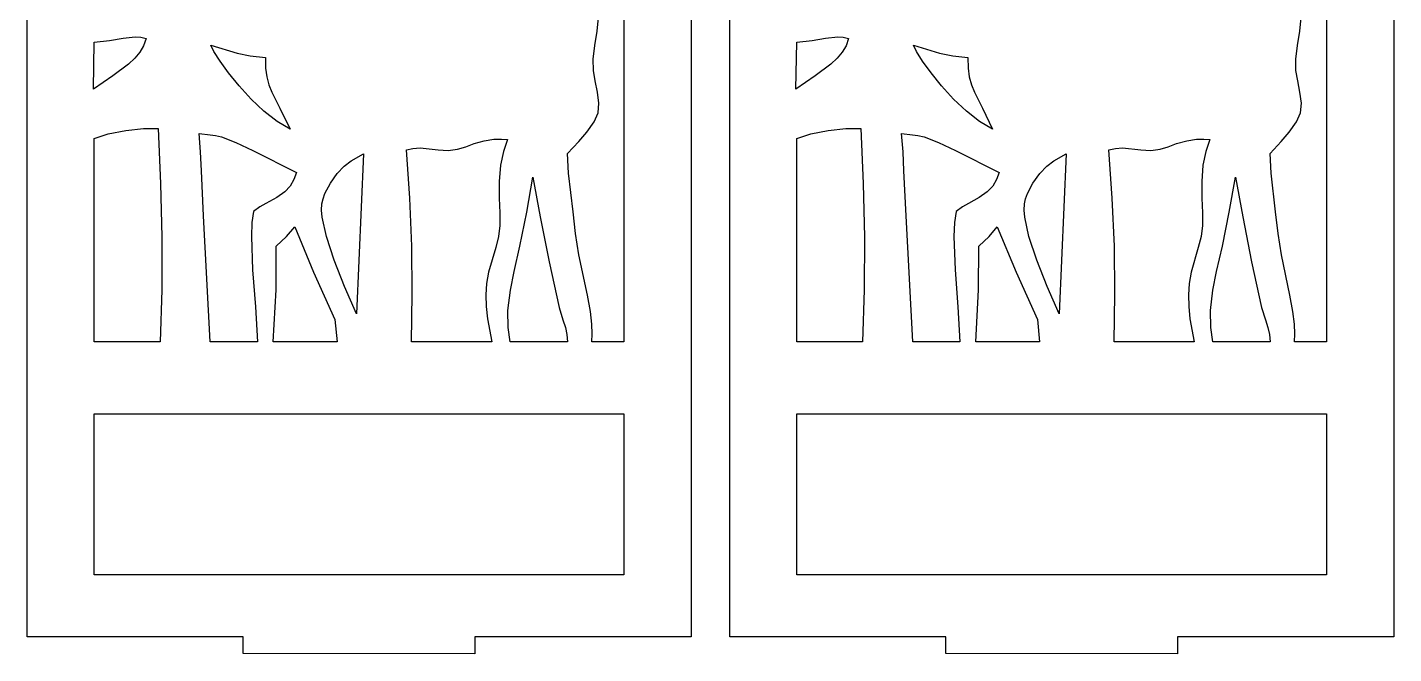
# Model space of a CAD drawing. Extents: x 0 to 573, y 11 to 320.
# Drawn here: x 0.1 to 260.7, y 11.4 to 130.9 of the extents above; entities that cross this region are included whole.
import ezdxf

# ---------------------------------------------------------------- set-up
doc = ezdxf.new("R2010")
doc.units = 0

msp = doc.modelspace()

# ---------------------------------------------------------------- linework, layer by layer
at = {"layer": 'Layer 1'}
for p, q in [((0.051985, 14.5823), (0.051985, 316.795)), ((126.704, 316.795), (126.704, 14.5617)), ((134.0878, 14.582302), (134.088, 316.795)), ((260.741, 316.795), (260.741, 14.5617)), ((113.869924, 162.01163), (113.87, 70.8687)), ((247.906324, 162.011629), (247.906, 70.8687)), ((108.7764, 130.127), (109.032467, 132.741464)), ((242.8128, 130.12699), (243.068867, 132.741455)), ((12.66977, 119.0558), (12.8122, 128.07609)), ((12.8122, 128.07609), (15.747744, 128.377174)), ((15.747744, 128.377174), (18.329313, 128.823638)), ((18.329313, 128.823638), (20.62638, 129.070442)), ((20.62638, 129.070442), (21.689936, 129.011144)), ((21.689936, 129.011144), (22.70842, 128.772541)), ((22.70842, 128.772541), (22.234704, 127.368905)), ((108.343972, 127.390069), (108.776594, 130.127)), ((108.776594, 130.127), (108.7764, 130.127)), ((146.705641, 119.0563), (146.84807, 128.07659)), ((146.84807, 128.07659), (149.783614, 128.377666)), ((149.783614, 128.377666), (152.365183, 128.824128)), ((152.365183, 128.824128), (154.66225, 129.07093)), ((154.66225, 129.07093), (155.725806, 129.011633)), ((155.725806, 129.011633), (156.74429, 128.773029)), ((156.74429, 128.773029), (156.270574, 127.369396)), ((242.379972, 127.390082), (242.812594, 130.12701)), ((242.812594, 130.12701), (242.8128, 130.12699)), ((21.50514, 126.117204), (20.536065, 124.968476)), ((22.234704, 127.368905), (21.50514, 126.117204)), ((35.0651, 127.507), (40.078806, 125.969112)), ((35.06514, 127.50696), (35.0651, 127.507)), ((35.653601, 126.260281), (35.06514, 127.50696)), ((36.816191, 124.41642), (35.653601, 126.260281)), ((40.078806, 125.969112), (42.564444, 125.461607)), ((42.564444, 125.461607), (45.4629, 125.09226)), ((108.018348, 124.81564), (108.343972, 127.390069)), ((155.54101, 126.117698), (154.571935, 124.968972)), ((156.270574, 127.369396), (155.54101, 126.117698)), ((169.101, 127.507), (174.114706, 125.969108)), ((169.10104, 127.50695), (169.101, 127.507)), ((169.689501, 126.260271), (169.10104, 127.50695)), ((170.852091, 124.416409), (169.689501, 126.260271)), ((174.114706, 125.969108), (176.600344, 125.461601)), ((176.600344, 125.461601), (179.4988, 125.09225)), ((242.054348, 124.81565), (242.379972, 127.390082)), ((19.343812, 123.873761), (16.355113, 121.650523)), ((20.536065, 124.968476), (19.343812, 123.873761)), ((38.451636, 122.165315), (36.816191, 124.41642)), ((45.4629, 125.09226), (45.507201, 123.100912)), ((45.507201, 123.100912), (45.742192, 121.412591)), ((108.061789, 122.656195), (108.018348, 124.81564)), ((108.390853, 120.63952), (108.061789, 122.656195)), ((153.379682, 123.874258), (150.390983, 121.651021)), ((154.571935, 124.968972), (153.379682, 123.874258)), ((172.487536, 122.165302), (170.852091, 124.416409)), ((179.4988, 125.09225), (179.543101, 123.100902)), ((179.543101, 123.100902), (179.778092, 121.412584)), ((242.097789, 122.656205), (242.054348, 124.81565)), ((242.426853, 120.63953), (242.097789, 122.656205)), ((16.355113, 121.650523), (12.66972, 119.055801)), ((40.45866, 119.696904), (38.451636, 122.165315)), ((45.742192, 121.412591), (46.150379, 119.916633)), ((108.81916, 118.484927), (108.390853, 120.63952)), ((150.390983, 121.651021), (146.70559, 119.056299)), ((174.49456, 119.69689), (172.487536, 122.165302)), ((179.778092, 121.412584), (180.186279, 119.916629)), ((242.85516, 118.48494), (242.426853, 120.63953)), ((12.66972, 119.055801), (12.66977, 119.0558)), ((42.735988, 117.201125), (40.45866, 119.696904)), ((46.150379, 119.916633), (46.71427, 118.502371)), ((46.71427, 118.502371), (48.239198, 115.47627)), ((109.088082, 116.39863), (108.81916, 118.484927)), ((146.70559, 119.056299), (146.705641, 119.0563)), ((176.771888, 117.20111), (174.49456, 119.69689)), ((180.186279, 119.916629), (180.75017, 118.502369)), ((180.75017, 118.502369), (182.275098, 115.476269)), ((243.124082, 116.39866), (242.85516, 118.48494)), ((45.182344, 114.867915), (42.735988, 117.201125)), ((47.696453, 112.887215), (45.182344, 114.867915)), ((48.239198, 115.47627), (50.17704, 111.44896)), ((108.940184, 114.594631), (109.088082, 116.39863)), ((179.218244, 114.867901), (176.771888, 117.20111)), ((181.732353, 112.887202), (179.218244, 114.867901)), ((182.275098, 115.476269), (184.21294, 111.44895)), ((242.976184, 114.594646), (243.124082, 116.39866)), ((50.17704, 111.44896), (47.696453, 112.887215)), ((106.795221, 110.89551), (108.187512, 112.83312)), ((108.187512, 112.83312), (108.940184, 114.594631)), ((184.21294, 111.44895), (181.732353, 112.887202)), ((240.831221, 110.895519), (242.223512, 112.83312)), ((242.223512, 112.83312), (242.976184, 114.594646)), ((12.8122, 109.673), (15.496128, 110.548239)), ((12.8122, 70.8687), (12.8122, 109.673)), ((15.496128, 110.548239), (18.8162, 111.188321)), ((18.8162, 111.188321), (22.190872, 111.546278)), ((22.190872, 111.546278), (25.0386, 111.57514)), ((25.0386, 111.57514), (25.483588, 101.094042)), ((33.102673, 107.093603), (32.823581, 110.5965)), ((32.823581, 110.5965), (34.920586, 110.394832)), ((34.920586, 110.394832), (35.941333, 110.258639)), ((35.941333, 110.258639), (37.115061, 109.959322)), ((37.115061, 109.959322), (39.85128, 108.892678)), ((87.21079, 109.211004), (89.06936, 109.514279)), ((89.06936, 109.514279), (90.500189, 109.558619)), ((90.500189, 109.558619), (91.65141, 109.453562)), ((105.263272, 109.1073), (106.795221, 110.89551)), ((146.848, 109.673), (149.531924, 110.548236)), ((146.84807, 70.8692), (146.848, 109.673)), ((149.531924, 110.548236), (152.851996, 111.188315)), ((152.851996, 111.188315), (156.226671, 111.546274)), ((156.226671, 111.546274), (159.0744, 111.57515)), ((159.0744, 111.57515), (159.519388, 101.094008)), ((167.139173, 107.093603), (166.860081, 110.5965)), ((166.860081, 110.5965), (168.957086, 110.394838)), ((168.957086, 110.394838), (169.977833, 110.258648)), ((169.977833, 110.258648), (171.151561, 109.959327)), ((171.151561, 109.959327), (173.88778, 108.892685)), ((221.24719, 109.211405), (223.10576, 109.514688)), ((223.10576, 109.514688), (224.536589, 109.55905)), ((224.536589, 109.55905), (225.68781, 109.453954)), ((239.299272, 109.10731), (240.831221, 110.895519)), ((33.26123, 103.481057), (33.102673, 107.093603)), ((39.85128, 108.892678), (43.097401, 107.351472)), ((43.09735, 107.352), (51.4104, 103.14958)), ((43.097401, 107.351472), (43.09735, 107.352)), ((72.390628, 107.5168), (73.600393, 107.769689)), ((73.006739, 98.289314), (72.390628, 107.5168)), ((73.600393, 107.769689), (74.972588, 107.86187)), ((74.972588, 107.86187), (78.468838, 107.474379)), ((78.468838, 107.474379), (78.4688, 107.474)), ((78.4688, 107.474), (80.374866, 107.40568)), ((80.374866, 107.40568), (82.15095, 107.60396)), ((82.15095, 107.60396), (83.694795, 108.094938)), ((83.694795, 108.094938), (85.30029, 108.69999)), ((85.30029, 108.69999), (87.21079, 109.211004)), ((90.890623, 107.176096), (90.32135, 104.566912)), ((91.65141, 109.453562), (90.890623, 107.176096)), ((103.140542, 106.80273), (105.263272, 109.1073)), ((167.29773, 103.481057), (167.139173, 107.093603)), ((173.88778, 108.892685), (177.133901, 107.351487)), ((177.13325, 107.352), (185.4463, 103.14957)), ((177.133901, 107.351487), (177.13325, 107.352)), ((206.426727, 107.5168), (207.636493, 107.769696)), ((207.042839, 98.289314), (206.426727, 107.5168)), ((207.636493, 107.769696), (209.008687, 107.861873)), ((209.008687, 107.861873), (212.504937, 107.474382)), ((212.504937, 107.474382), (212.5052, 107.47439)), ((212.5052, 107.47439), (214.411266, 107.406074)), ((214.411266, 107.406074), (216.18735, 107.604353)), ((216.18735, 107.604353), (217.731195, 108.095328)), ((217.731195, 108.095328), (219.33669, 108.700393)), ((219.33669, 108.700393), (221.24719, 109.211405)), ((224.927023, 107.176491), (224.35775, 104.567304)), ((225.68781, 109.453954), (224.927023, 107.176491)), ((237.176542, 106.80274), (239.299272, 109.10731)), ((59.172326, 102.96876), (60.529988, 104.37244)), ((60.529988, 104.37244), (61.845166, 105.38624)), ((61.845166, 105.38624), (64.214616, 106.73753)), ((64.214616, 106.73753), (62.863336, 76.19593)), ((90.32135, 104.566912), (90.081645, 101.447774)), ((103.313742, 103.05569), (103.140542, 106.80273)), ((193.208196, 102.96915), (194.565857, 104.372839)), ((194.565857, 104.372839), (195.881036, 105.38664)), ((195.881036, 105.38664), (198.250486, 106.73792)), ((198.250486, 106.73792), (196.899206, 76.19632)), ((224.35775, 104.567304), (224.118045, 101.448168)), ((237.349742, 103.05571), (237.176542, 106.80274)), ((33.66662, 94.8842), (33.26123, 103.481057)), ((50.899119, 101.826756), (50.20593, 100.59829)), ((51.4104, 103.14958), (50.899119, 101.826756)), ((57.876542, 101.136288), (59.172326, 102.96876)), ((95.33759, 95.59076), (96.51172, 102.27959)), ((96.51172, 102.27959), (97.91552, 94.69393)), ((104.162863, 95.67369), (103.313742, 103.05569)), ((167.70312, 94.8842), (167.29773, 103.481057)), ((184.935019, 101.826747), (184.24183, 100.59828)), ((185.4463, 103.14957), (184.935019, 101.826747)), ((191.912412, 101.136681), (193.208196, 102.96915)), ((229.37399, 95.59117), (230.54812, 102.28)), ((230.54812, 102.28), (231.95192, 94.69432)), ((238.198863, 95.67371), (237.349742, 103.05571)), ((25.483588, 101.094042), (25.711657, 90.836078)), ((49.159569, 99.507458), (47.63249, 98.39769)), ((50.20593, 100.59829), (49.159569, 99.507458)), ((56.480791, 98.181814), (56.837276, 99.14801)), ((56.837276, 99.14801), (57.876542, 101.136288)), ((90.081645, 101.447774), (90.091791, 98.250802)), ((159.519388, 101.094008), (159.747457, 90.836038)), ((183.195469, 99.507452), (181.66839, 98.39768)), ((184.24183, 100.59828), (183.195469, 99.507452)), ((190.516661, 98.182214), (190.873146, 99.1484)), ((190.873146, 99.1484), (191.912412, 101.136681)), ((224.118045, 101.448168), (224.128191, 98.251204)), ((44.418562, 96.603582), (43.22266, 95.71601)), ((45.576997, 97.275077), (44.418562, 96.603582)), ((47.63249, 98.39769), (45.576997, 97.275077)), ((56.203113, 96.019047), (56.262739, 97.170258)), ((56.262739, 97.170258), (56.480791, 98.181814)), ((73.421278, 89.0974), (73.006739, 98.289314)), ((90.091791, 98.250802), (90.205011, 95.448849)), ((178.454462, 96.603574), (177.25856, 95.71601)), ((179.612898, 97.275061), (178.454462, 96.603574)), ((181.66839, 98.39768), (179.612898, 97.275061)), ((190.238983, 96.019449), (190.298609, 97.17066)), ((190.298609, 97.17066), (190.516661, 98.182214)), ((207.457377, 89.0974), (207.042839, 98.289314)), ((224.128191, 98.251204), (224.241411, 95.449254)), ((34.9575, 70.8687), (33.66662, 94.8842)), ((43.22266, 95.71601), (42.89905, 93.61035)), ((56.32191, 94.63389), (56.203113, 96.019047)), ((57.126579, 90.982291), (56.32191, 94.63389)), ((90.205011, 95.448849), (90.217267, 93.069522)), ((94.03821, 89.13596), (95.33759, 95.59076)), ((97.91552, 94.69393), (99.6051, 86.10361)), ((104.668108, 91.562885), (104.162863, 95.67369)), ((168.994, 70.8687), (167.70312, 94.8842)), ((177.25856, 95.71601), (176.93495, 93.610344)), ((190.35778, 94.63429), (190.238983, 96.019449)), ((191.162449, 90.982695), (190.35778, 94.63429)), ((224.241411, 95.449254), (224.253667, 93.069914)), ((228.07461, 89.13636), (229.37399, 95.59117)), ((231.95192, 94.69432), (233.6415, 86.10402)), ((238.704108, 91.562893), (238.198863, 95.67371)), ((42.89905, 93.61035), (42.795411, 90.973988)), ((49.50777, 90.9434), (51.06262, 92.78001)), ((51.06262, 92.78001), (54.66287, 84.15496)), ((90.217267, 93.069522), (89.955824, 90.984216)), ((105.293413, 87.48178), (104.668108, 91.562885)), ((176.93495, 93.610344), (176.831311, 90.97398)), ((183.54367, 90.94339), (185.09852, 92.78001)), ((185.09852, 92.78001), (188.69877, 84.15497)), ((224.253667, 93.069914), (223.992224, 90.984613)), ((239.329413, 87.48179), (238.704108, 91.562893)), ((25.711657, 90.836078), (25.691592, 80.770995)), ((42.795411, 90.973988), (43.044977, 84.599024)), ((47.511107, 80.75811), (47.553525, 89.1407)), ((47.55347, 89.1412), (49.50777, 90.9434)), ((47.553525, 89.1407), (47.55347, 89.1412)), ((58.6006, 86.4505), (57.126579, 90.982291)), ((73.50049, 79.965219), (73.421278, 89.0974)), ((89.424505, 88.889242), (88.055555, 84.175822)), ((89.955824, 90.984216), (89.424505, 88.889242)), ((92.92928, 84.31441), (94.03821, 89.13596)), ((159.747457, 90.836038), (159.727393, 80.770948)), ((176.831311, 90.97398), (177.080877, 84.599016)), ((181.547307, 80.75813), (181.589725, 89.14072)), ((181.58937, 89.1412), (183.54367, 90.94339)), ((181.589725, 89.14072), (181.58937, 89.1412)), ((192.63647, 86.4509), (191.162449, 90.982695)), ((207.53659, 79.965223), (207.457377, 89.0974)), ((223.460905, 88.889644), (222.091955, 84.176224)), ((223.992224, 90.984613), (223.460905, 88.889644)), ((226.96568, 84.31482), (228.07461, 89.13636)), ((60.595624, 81.435186), (58.600596, 86.45053)), ((58.600596, 86.45053), (58.6006, 86.4505)), ((99.6051, 86.10361), (101.50725, 77.43895)), ((106.917823, 79.79152), (105.293413, 87.48178)), ((192.636466, 86.45082), (192.63647, 86.4509)), ((194.631493, 81.435556), (192.636466, 86.45082)), ((233.6415, 86.10402), (235.54365, 77.43935)), ((240.953823, 79.79152), (239.329413, 87.48179)), ((43.044977, 84.599024), (43.56522, 77.570853)), ((54.66287, 84.15496), (58.73023, 75.13077)), ((88.055555, 84.175822), (87.67778, 81.998724)), ((92.232909, 80.711799), (92.92928, 84.31441)), ((177.080877, 84.599016), (177.60112, 77.57085)), ((188.69877, 84.15497), (192.76613, 75.13078)), ((222.091955, 84.176224), (221.71418, 81.999126)), ((226.269309, 80.712202), (226.96568, 84.31482)), ((62.863336, 76.19593), (60.595624, 81.435186)), ((87.67778, 81.998724), (87.553369, 79.860702)), ((196.899206, 76.19632), (194.631493, 81.435556)), ((221.71418, 81.999126), (221.589769, 79.861104)), ((25.691592, 80.770995), (25.392177, 70.86854)), ((46.9818, 70.8687), (47.511107, 80.75811)), ((73.3779, 70.8687), (73.50049, 79.965219)), ((87.553369, 79.860702), (87.611157, 77.579593)), ((91.751, 76.8351), (92.232909, 80.711799)), ((107.475274, 76.680913), (106.917823, 79.79152)), ((159.727393, 80.770948), (159.427979, 70.86845)), ((181.018, 70.8687), (181.547307, 80.75813)), ((207.414, 70.8687), (207.53659, 79.965223)), ((221.589769, 79.861104), (221.647557, 77.580003)), ((225.7874, 76.83549), (226.269309, 80.712202)), ((241.511274, 76.680913), (240.953823, 79.79152)), ((43.56522, 77.570853), (43.950003, 70.86921)), ((87.611157, 77.579593), (87.834829, 75.258112)), ((91.751071, 76.83547), (91.751, 76.8351)), ((91.797155, 73.617103), (91.751071, 76.83547)), ((101.50725, 77.43895), (102.23067, 75.03927)), ((107.762767, 74.21868), (107.475274, 76.680913)), ((177.60112, 77.57085), (177.985903, 70.86921)), ((221.647557, 77.580003), (221.871229, 75.258514)), ((225.786771, 76.83547), (225.7874, 76.83549)), ((225.832855, 73.617114), (225.786771, 76.83547)), ((235.54365, 77.43935), (236.26707, 75.039661)), ((241.798767, 74.21868), (241.511274, 76.680913)), ((58.73023, 75.13077), (59.146423, 70.86919)), ((87.834829, 75.258112), (88.662417, 70.868332)), ((92.1713, 70.8687), (91.797155, 73.617103)), ((102.23067, 75.03927), (102.72024, 73.57703)), ((102.72024, 73.57703), (102.990383, 72.234723)), ((107.824923, 72.373819), (107.762767, 74.21868)), ((192.76613, 75.13078), (193.182323, 70.8692)), ((221.871229, 75.258514), (222.698817, 70.868724)), ((226.207, 70.8687), (225.832855, 73.617114)), ((236.26707, 75.039661), (236.75664, 73.57742)), ((236.75664, 73.57742), (237.026783, 72.235108)), ((241.860923, 72.373816), (241.798767, 74.21868)), ((25.392177, 70.86854), (12.8122, 70.8687)), ((43.950003, 70.86921), (34.9575, 70.8687)), ((59.146423, 70.86919), (46.9818, 70.8687)), ((88.662417, 70.868332), (73.3779, 70.8687)), ((103.140299, 70.86832), (92.1713, 70.8687)), ((102.990383, 72.234723), (103.140299, 70.86832)), ((107.767, 70.8687), (107.824923, 72.373819)), ((113.87, 70.8687), (107.767, 70.8687)), ((159.427979, 70.86845), (146.84807, 70.8692)), ((177.985903, 70.86921), (168.994, 70.8687)), ((193.182323, 70.8692), (181.018, 70.8687)), ((222.698817, 70.868724), (207.414, 70.8687)), ((237.176699, 70.86871), (226.207, 70.8687)), ((237.026783, 72.235108), (237.176699, 70.86871)), ((241.803, 70.8687), (241.860923, 72.373816)), ((247.906, 70.8687), (241.803, 70.8687)), ((12.8122, 57.1453), (113.87, 57.1453)), ((12.8122, 26.3702), (12.8122, 57.1453)), ((113.87, 57.1453), (113.87, 26.3702)), ((146.848, 26.3702), (146.84807, 57.1459)), ((146.84807, 57.1459), (247.906, 57.1453)), ((247.906, 57.1453), (247.906, 26.3702)), ((113.87, 26.3702), (12.8122, 26.3702)), ((247.906, 26.3702), (146.848, 26.3702)), ((41.2371, 14.5617), (0.051985, 14.5823)), ((41.2371, 11.380093), (41.2371, 14.5617)), ((126.704, 14.5617), (85.4444, 14.5617)), ((85.4444, 14.5617), (85.4444, 11.353)), ((175.273, 14.5617), (134.0878, 14.582302)), ((175.2735, 11.380093), (175.273, 14.5617)), ((219.481, 14.5617), (219.4808, 11.353)), ((260.741, 14.5617), (219.481, 14.5617)), ((85.4444, 11.353), (41.2371, 11.380093)), ((219.4808, 11.353), (175.2735, 11.380093))]:
    msp.add_line(p, q, dxfattribs=at)

doc.saveas('drawing.dxf')
